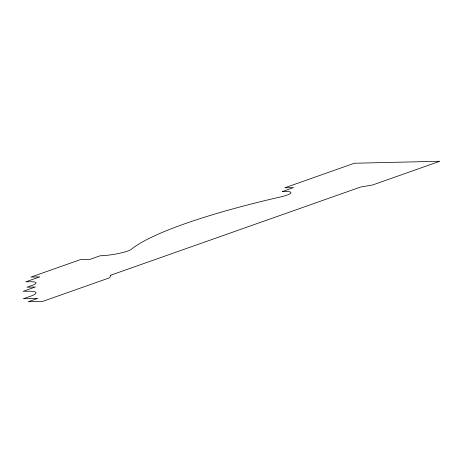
<?xml version="1.0" encoding="UTF-8"?>
<svg xmlns="http://www.w3.org/2000/svg" width="463" height="463" viewBox="0 0 463 463"><rect width="100%" height="100%" fill="white"/><g stroke="black" fill="none" stroke-linecap="round" stroke-linejoin="round"><path stroke-width="0.69" d="M110.651 275.236L109.8 277.719L42.66 301.407L28.312 301.743L37.792 298.398L23.376 298.733L28.723 296.847A24.632 3.895 -9.3 0 0 27.988 291.21L23.15 291.32L35.356 287.014L27.016 287.205L32.092 285.416A18.242 2.888 -9.3 0 0 31.588 281.73L25.749 281.822L39.783 276.874L30.94 277.077L80.614 259.552L90.106 259.332L100.257 255.75A19.324 3.056 -9.3 0 0 130.838 249.684A264.107 41.768 -9.3 0 1 278.321 197.423A17.947 2.836 -9.3 0 0 290.816 193.03A17.947 2.836 -9.3 0 0 282.361 191.56L293.542 187.613L284.733 187.816L354.357 163.248L439.85 161.257L372.709 184.945L360.619 187.035L110.651 275.236"/></g></svg>
